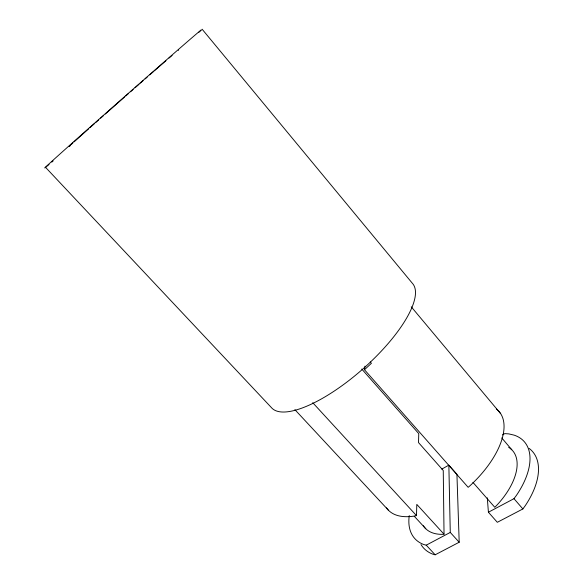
<?xml version="1.0" encoding="UTF-8"?>
<svg xmlns="http://www.w3.org/2000/svg" width="584" height="584" viewBox="0 0 584 584"><rect width="100%" height="100%" fill="white"/><g stroke="black" fill="none" stroke-linecap="round" stroke-linejoin="round"><path stroke-width="0.88" d="M386.491 507.854A74.132 36.522 -41.4 0 0 414.881 515.971L416.487 515.606L416.801 504.401L444.037 534.207L442.256 534.345A58.415 31.12 -41.4 0 1 423.327 525.724M496.509 409.129A74.132 36.522 -41.4 0 1 469.843 485.873L468.164 487.319L364.489 369.73L364.964 366.139M487.297 497.845L488.414 512.219L497.32 522.308L522.87 508.949L525.213 505.751A72.759 39.77 -41.4 0 0 529.17 448.439M488.414 512.219L513.986 498.67L516.358 495.473A73.095 38.982 -41.4 0 0 514.183 435.16L508.854 433.905L504.788 433.613L502.481 434.912M364.489 369.73L371.417 363.292L370.263 361.971M441.789 469.113L448.855 465.134L450.271 532.433L459.192 542.237L435.16 554.8L432.795 554.158A72.759 39.77 -41.4 0 1 421.02 544.565M409.267 515.592A73.095 38.982 -41.4 0 0 423.882 544.558L426.232 545.171L450.271 532.433M45.508 167.301L272.078 408.311A93.973 31.354 -41.4 0 0 363.963 368.022A93.973 31.354 -41.4 0 0 412.282 283.189L202.115 29.2M294.883 409.647L388.433 510.226M426.232 545.171L435.16 554.8M414.275 516.256L425.787 528.761M312.739 402.704L416.487 515.606M449.432 465.791L456.929 474.296L459.192 542.237M361.759 369.051L418.764 433.635L418.516 442.592L443.256 470.507L444.037 534.207M472.93 482.369L494.779 507.277L496.575 505.503A58.415 31.12 -41.4 0 0 508.664 447.315M513.986 498.67L522.87 508.949M501.751 437.905L511.766 449.738M411.238 306.79L500.649 413.64M49.063 164.44A104.419 0.679 -41.4 0 1 123.669 97.47A104.419 0.679 -41.4 0 1 198.648 32.514M53.115 160.987A104.419 0.679 -41.4 0 1 51.815 162.104M70.627 145.35A72.876 0.467 -41.4 0 1 69.489 146.27M69.197 146.453A72.876 0.467 -41.4 0 1 69.773 145.869M71.233 144.496A72.876 0.467 -41.4 0 1 72.92 142.956M74.161 141.824A72.876 0.467 -41.4 0 1 88.688 128.794M89.943 127.677A72.876 0.467 -41.4 0 1 94.236 123.852M95.484 122.749A72.876 0.467 -41.4 0 1 98.681 119.91M100.66 118.15A72.876 0.467 -41.4 0 1 103.361 115.756M105.295 114.041A72.876 0.467 -41.4 0 1 124.428 97.127M125.772 95.944A72.876 0.467 -41.4 0 1 128.458 93.579M130.466 91.805A72.876 0.467 -41.4 0 1 133.13 89.462M135.108 87.724A72.876 0.467 -41.4 0 1 139.021 84.278M140.306 83.154A72.876 0.467 -41.4 0 1 143.095 80.709M145.146 78.906A72.876 0.467 -41.4 0 1 147.161 77.139M149.781 74.84A72.876 0.467 -41.4 0 1 153.57 71.525M154.249 70.934A72.876 0.467 -41.4 0 1 165.936 60.751M169.024 58.071A72.876 0.467 -41.4 0 1 172.105 55.414M178.317 50.18A72.876 0.467 -41.4 0 1 178.441 50.144"/></g></svg>
